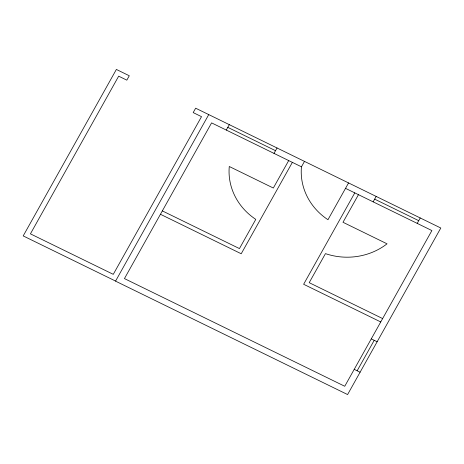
<?xml version="1.0" encoding="UTF-8"?>
<svg xmlns="http://www.w3.org/2000/svg" width="464" height="464" viewBox="0 0 464 464"><rect width="100%" height="100%" fill="white"/><g stroke="black" fill="none" stroke-linecap="round" stroke-linejoin="round"><path stroke-width="0.7" d="M208.748 114.596L115.542 281.138L347.594 394.557L440.8 228.015L195.651 108.199L193.192 112.59L201.521 116.661L113.274 274.34L30.427 233.85L118.68 76.171L126.823 80.15L129.288 75.76L116.371 69.443L23.2 235.915L115.577 281.068M226.281 130.065L229.309 124.648M274.009 153.393L277.043 147.975M288.701 160.573L273.331 188.03L229.274 166.495A62.837 58.22 4.2 0 0 255.792 219.373L239.441 248.582L162.336 210.894M292.372 162.365L241.222 253.762L160.44 214.275M348.557 182.932L327.967 219.716A62.837 58.22 4.2 0 1 301.449 166.837L304.494 161.397M354.786 192.873L303.636 284.27L380.741 321.952M358.463 194.671L343 222.285L387.051 243.82A62.831 58.215 4.2 0 1 325.461 253.628L309.204 282.675L382.638 318.571M373.149 201.846L376.176 196.434M417.206 223.381L420.239 217.97M357.158 370.777L374.21 340.315M227.795 127.356L275.529 150.684M374.663 199.143L418.725 220.678M301.467 166.814L211.596 122.885L124.445 278.591L344.746 386.268L431.897 230.562L345.523 188.349M371.27 338.877L377.145 341.748M354.223 369.344L360.093 372.215"/></g></svg>
